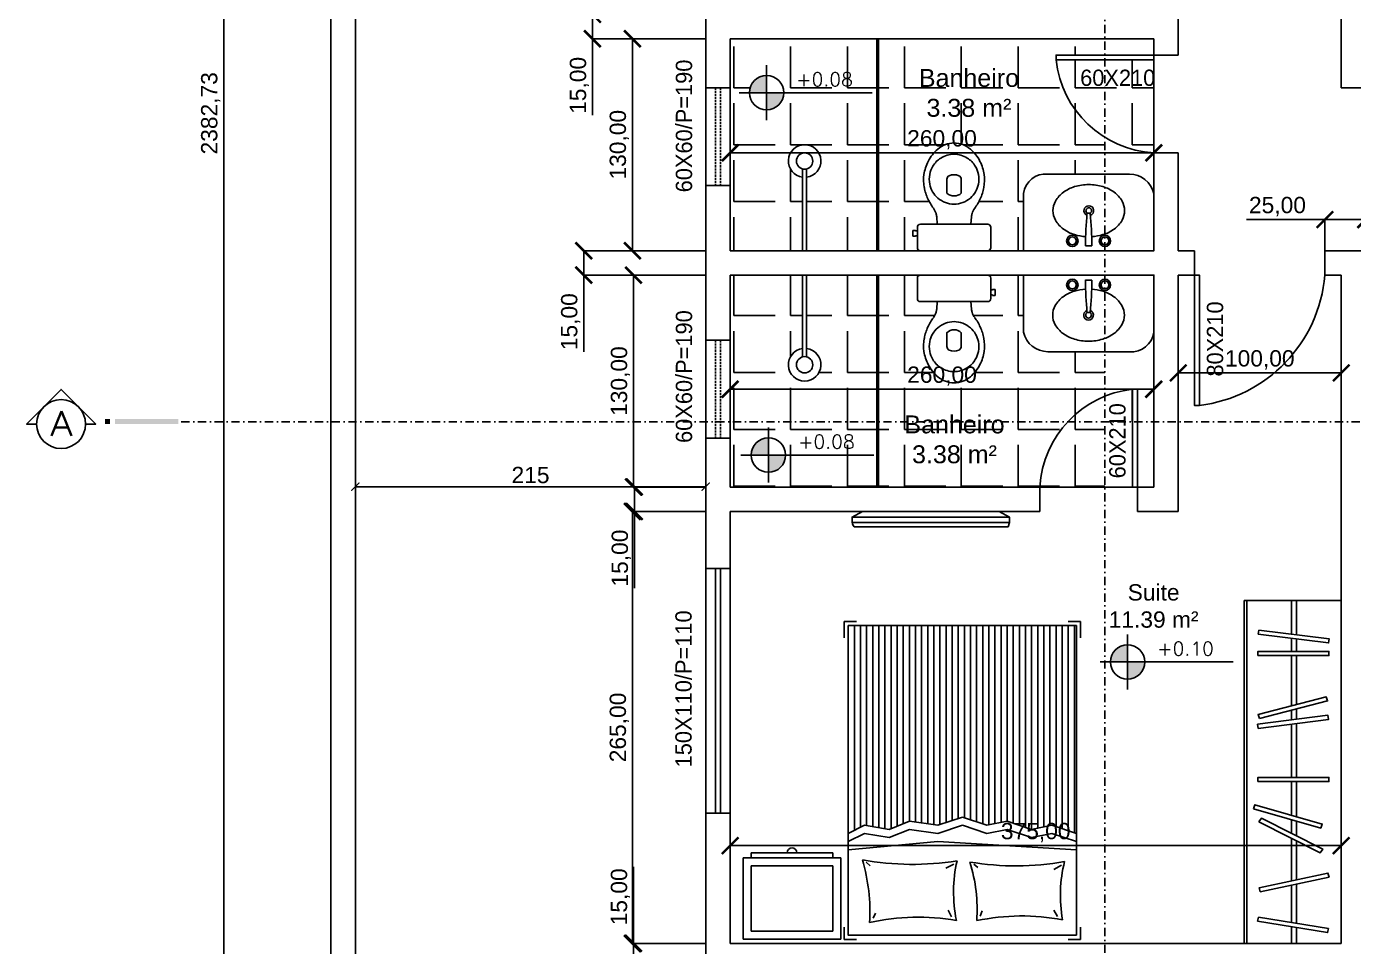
# Model space of a CAD drawing. Header units: metres. Extents: x 13415 to 21618, y 7657 to 10396.
# Drawn here: x 15178 to 15992, y 8589 to 9153 of the extents above; entities that cross this region are included whole.
import ezdxf
from ezdxf.enums import TextEntityAlignment as Align

# ---------------------------------------------------------------- set-up
doc = ezdxf.new("R2010")
doc.units = ezdxf.units.M
doc.header["$LTSCALE"] = 0.2
doc.linetypes.add('DASHDOTX2', pattern=[50.8, 25.4, -12.7, 0, -12.7])
doc.linetypes.add('HIDDENX2', pattern=[19.05, 12.7, -6.35])
for name, color, linetype in [('01', 1, 'Continuous'), ('02', 2, 'Continuous'), ('03', 3, 'Continuous'), ('04', 4, 'Continuous'), ('05', 5, 'Continuous'), ('06', 6, 'Continuous'), ('ARQ-SÍMBOLOS', 2, 'Continuous'), ('ARQ-TEXTO2', 2, 'Continuous'), ('Block1', 1, 'Continuous'), ('Block2', 2, 'Continuous')]:
    doc.layers.add(name, color=color, linetype=linetype)
doc.styles.add('ROMANS', font='romans.shx')
doc.styles.get("Standard").update_dxf_attribs({"font": 'arial.ttf'})
doc.dimstyles.new('Cotas Externas', dxfattribs={"dimtxt": 10, "dimasz": 10.2, "dimexe": 0.125, "dimexo": 0.0625, "dimgap": 2, "dimtad": 1, "dimzin": 1, "dimtxsty": 'Standard', "dimblk": 'ARCHTICK', "dimcen": 0.2, "dimclrd": 2, "dimclre": 2, "dimadec": 0, "dimazin": 0, "dimtfac": 1, "dimtmove": 0, "dimatfit": 3, "dimfxl": 1, "dimarcsym": 0})
doc.dimstyles.new('Gustavo', dxfattribs={"dimtxt": 10, "dimasz": 5, "dimexe": 0.18, "dimexo": 0.0625, "dimgap": 2, "dimtad": 1, "dimtxsty": 'Standard', "dimblk": 'ARCHTICK', "dimcen": 0.09, "dimse1": 1, "dimse2": 1, "dimclrd": 2, "dimadec": 0, "dimazin": 0, "dimtfac": 1, "dimtofl": 0, "dimtmove": 0, "dimatfit": 3, "dimfxl": 1, "dimtolj": 1, "dimtzin": 0, "dimarcsym": 0})
pattern_1 = [(0, (0, 0), (0, 34.925), [25.4, -9.525]), (90, (0, 0), (-34.925, 2e-15), [25.4, -9.525])]

# ---------------------------------------------------------------- blocks, each defined once
blk = doc.blocks.new('CamaCasal001')
for p, q in [((-65, -3), (-72.5, -3)), ((-72.5, -3), (-72.5, -10.5)), ((65, -3), (72.5, -3)), ((72.5, -3), (72.5, -10.5)), ((54.7, -15.93), (53.35, -19.16)), ((-58.39, -17.12), (-56.05, -20.99)), ((-10.94, -17.27), (-12.13, -20.56)), ((6.66, -16.88), (8.81, -20.87)), ((-60.87, -48.5), (-56.15, -45.8)), ((-7.05, -49.18), (-9.54, -47.06)), ((5.25, -49.06), (10.09, -46.59)), ((59.01, -50.44), (56.62, -48.2)), ((-70, -58), (15, -63)), ((-70, -63), (-55, -68)), ((15, -63), (70, -58)), ((60, -68), (70, -63)), ((-70, -68), (-55, -73)), ((-68.75, -195.5), (-68.75, -68.42)), ((-65, -195.5), (-65, -69.67)), ((-61.25, -195.5), (-61.25, -70.92)), ((-57.5, -195.5), (-57.5, -72.17)), ((-55, -68), (-42.5, -65.5)), ((-55, -73), (-42.5, -70.5)), ((-53.75, -195.5), (-53.75, -72.75)), ((-50, -195.5), (-50, -72)), ((-46.25, -195.5), (-46.25, -71.25)), ((-42.5, -65.5), (-27.5, -70.5)), ((-42.5, -70.5), (-27.5, -75.5)), ((-42.5, -195.5), (-42.5, -70.5)), ((-38.75, -195.5), (-38.75, -71.75)), ((-35, -195.5), (-35, -73)), ((-27.5, -70.5), (-15, -68)), ((-27.5, -75.5), (-15, -73)), ((-16.25, -195.5), (-16.25, -73.25)), ((-15, -68), (0, -73)), ((-15, -73), (0, -78)), ((0, -73), (15, -68)), ((0, -78), (15, -73)), ((15, -68), (32.5, -70.5)), ((15, -73), (32.5, -75.5)), ((32.5, -70.5), (45, -65.5)), ((32.5, -75.5), (45, -70.5)), ((40, -195.5), (40, -72.5)), ((43.75, -195.5), (43.75, -71)), ((45, -65.5), (60, -68)), ((45, -70.5), (60, -73)), ((47.5, -195.5), (47.5, -70.92)), ((51.25, -195.5), (51.25, -71.54)), ((55, -195.5), (55, -72.17)), ((58.75, -195.5), (58.75, -72.79)), ((60, -73), (70, -68)), ((62.5, -195.5), (62.5, -71.75)), ((66.25, -195.5), (66.25, -69.88)), ((-31.25, -195.5), (-31.25, -74.25)), ((-27.5, -195.5), (-27.5, -75.5)), ((-23.75, -195.5), (-23.75, -74.75)), ((-20, -195.5), (-20, -74)), ((-12.5, -195.5), (-12.5, -73.83)), ((-8.75, -195.5), (-8.75, -75.08)), ((-5, -195.5), (-5, -76.33)), ((-1.25, -195.5), (-1.25, -77.58)), ((2.5, -195.5), (2.5, -77.17)), ((6.25, -195.5), (6.25, -75.92)), ((10, -195.5), (10, -74.67)), ((13.75, -195.5), (13.75, -73.42)), ((17.5, -195.5), (17.5, -73.36)), ((21.25, -195.5), (21.25, -73.89)), ((25, -195.5), (25, -74.43)), ((28.75, -195.5), (28.75, -74.96)), ((32.5, -195.5), (32.5, -75.5)), ((36.25, -195.5), (36.25, -74)), ((-72.5, -188), (-72.5, -198)), ((72.5, -198), (72.5, -188)), ((-72.5, -198), (-65, -198)), ((65, -198), (72.5, -198))]:
    blk.add_line(p, q)
blk.add_lwpolyline([(-70, -5.5), (70, -5.5), (70, -195.5), (-70, -195.5)], close=True)
for centre, radius, start, end in [((-144.2, -29.96), 84.06, 345.72867, 10.21806), ((-36.55, 118.35), 135.7, 259.42047, 281.78146), ((89.56, -21.16), 98.63, 176.12189, 197.26833), ((-82.59, -31.96), 88, 347.39974, 11.33325), ((26.7, 122.38), 138.97, 260.46759, 282.56357), ((170.01, -19.77), 113.27, 176.70239, 196.43114), ((-32.97, -219.83), 171.75, 80.49852, 99.97589), ((30.42, -220.65), 171.65, 79.61191, 99.09474)]:
    blk.add_arc(centre, radius, start, end)
blk = doc.blocks.new('Lavatorio008')
at = {"layer": 'Block1'}
for centre, radius in [((-10, -6), 2.5), ((-10, -6), 2.4), ((10, -6), 2.5), ((10, -6), 2.4)]:
    blk.add_circle(centre, radius, dxfattribs=at)
for radius, start, end in [(3, 109.98479, 66.84511), (1.75, 116.75986, 62.2389)]:
    blk.add_arc((-0.08, -24.56), radius, start, end, dxfattribs=at)
at = {"layer": 'Block2'}
blk.add_lwpolyline([(-1.02, -22.82, 0.389688), (-0.82, -23), (0, -23), (0.82, -23, 0.389688), (1.02, -22.82, 0.017234), (2, -3.2, 0.418769), (1.8, -3), (0, -3), (-1.8, -3, 0.418769), (-2, -3.2, 0.017234)], format="xyb", close=True, dxfattribs=at)
blk.add_lwpolyline([(-1.86, -8.61, 0.05843), (-8.78, -9.84, 0.084248), (-15.64, -13.24, 0.106469), (-20.53, -18.72, 0.130159), (-22.08, -24.56, 0.130159), (-20.53, -30.4, 0.106469), (-15.64, -35.87, 0.084248), (-8.78, -39.27, 0.073281), (-0.08, -40.56, 0.073281), (8.62, -39.27, 0.084248), (15.48, -35.87, 0.106469), (20.37, -30.4, 0.130159), (21.92, -24.56, 0.130159), (20.37, -18.72, 0.106469), (15.48, -13.24, 0.084248), (8.62, -9.84, 0.057106), (1.86, -8.62)], format="xyb", dxfattribs=at)
for centre in [(-10, -6), (10, -6)]:
    blk.add_circle(centre, 3.5, dxfattribs=at)
blk = doc.blocks.new('Vaso003c')
for p, q in [((3, 20.7), (3, -20.7)), ((12.1, 22.5), (4.8, 22.5)), ((15.1, 22.5), (12.1, 22.5)), ((17.35, 22.5), (15.1, 22.5)), ((19.25, 10.28), (19.25, 20.7)), ((23.8, 10.6), (19.25, 10.28)), ((19.25, -20.7), (19.25, -10.28)), ((19.25, -10.28), (23.8, -10.6)), ((4.8, -22.5), (12.1, -22.5)), ((12.1, -23.65), (11.8, -23.65)), ((11.8, -23.65), (11.8, -25.25)), ((12.1, -22.5), (12.1, -23.65)), ((15.1, -23.65), (15.1, -22.5)), ((15.1, -22.5), (17.35, -22.5)), ((15.4, -23.65), (15.1, -23.65)), ((15.4, -25.25), (15.4, -23.65)), ((11.8, -25.25), (13.6, -25.25)), ((13.6, -25.25), (15.4, -25.25))]:
    blk.add_line(p, q)
for points in [[(19.25, 10.28), (19.25, 0), (19.25, -10.28)], [(15.1, -22.5), (12.1, -22.5)]]:
    blk.add_lwpolyline(points)
for points in [[(31.55, 0, -0.18052), (35.3, 10, -0.167158), (43.8, 14.95, -0.1), (49.8, 14.95, -0.096291), (54.8, 13, -0.13332), (59.8, 8.1, -0.150886), (62.15, 0, -0.150886), (59.8, -8.1, -0.13332), (54.8, -13, -0.096291), (49.8, -14.95, -0.1), (43.8, -14.95, -0.167158), (35.3, -10, -0.18052)], [(49, 3, 0.276984), (46.8, 4.45), (38.3, 4.45, 0.393258), (38.3, -4.45), (46.8, -4.45, 0.276984), (49, -3, 0.2)]]:
    blk.add_lwpolyline(points, format="xyb", close=True)
for centre, radius, start, end in [((4.79, 20.71), 1.79, 89.59291, 180.33959), ((17.43, 20.68), 1.82, 0.57318, 92.52313), ((46.37, -8.52), 27.15, 99.68202, 115.21235), ((46.37, -4.6), 23.31, 81.54684, 101.31735), ((46.37, -6.14), 24.83, 62.58456, 82.05608), ((20.08, 31.83), 21.55, 279.95407, 285.40669), ((20.89, 25.37), 15.14, 288.91021, 302.8225), ((45.61, -8.55), 26.87, 113.72123, 127.91018), ((46.69, -5.94), 24.5, 40.58101, 63.03709), ((53.92, -0.05), 15.18, 0.17647, 41.43711), ((53.92, 0.05), 15.18, 318.56289, 359.82353), ((20.08, -31.83), 21.55, 74.59331, 80.04593), ((20.89, -25.37), 15.14, 57.1775, 71.08979), ((45.61, 8.55), 26.87, 232.08982, 246.27877), ((46.37, 8.52), 27.15, 244.78765, 260.31798), ((46.37, 6.14), 24.83, 277.94392, 297.41544), ((46.69, 5.94), 24.5, 296.96291, 319.41899), ((4.79, -20.71), 1.79, 179.66041, 270.40709), ((17.43, -20.68), 1.82, 267.47687, 359.42682), ((46.37, 4.6), 23.31, 258.68265, 278.45316)]:
    blk.add_arc(centre, radius, start, end)
blk = doc.blocks.new('Chuveiro003')
for p, q in [((50.16, 1.25), (0, 1.25)), ((50.16, -1.25), (0, -1.25))]:
    blk.add_line(p, q)
blk.add_circle((55, 0), 5)
blk.add_arc((55, 0), 10, 187.18076, 172.81924)
blk = doc.blocks.new('Criado006')
for p, q in [((-30, 53), (-30, 3)), ((30, 53), (-30, 53)), ((-25, 53), (-25, 56)), ((25, 56), (-25, 56)), ((25, 53), (25, 56)), ((30, 3), (30, 53)), ((25, 48), (-25, 48)), ((-25, 48), (-25, 8)), ((25, 8), (25, 48)), ((-30, 3), (30, 3)), ((-25, 8), (25, 8))]:
    blk.add_line(p, q)
blk.add_arc((0, 56), 3, 0, 180)
blk = doc.blocks.new('Armario015')
for p, q in [((125, 59.5), (-119.6, 59.5)), ((-119.6, 0), (-119.6, 59.5)), ((125, 0), (125, 59.5)), ((-108.28, 32), (-119.6, 32)), ((-107.72, 29), (-119.6, 29)), ((-107.72, 29), (-119.6, 29)), ((-77.29, 32), (-105.28, 32)), ((-77.29, 32), (-105.28, 32)), ((-78.04, 29), (-104.72, 29)), ((-78.04, 29), (-104.72, 29)), ((-44.55, 29), (-74.99, 29)), ((-46.3, 32), (-74.24, 32)), ((-32.33, 32), (-42.88, 32)), ((-31.33, 29), (-41.13, 29)), ((-4.09, 32), (-29.22, 32)), ((-4.09, 29), (-28.22, 29)), ((37.3, 32), (-1.13, 32)), ((36.86, 29), (-1.13, 29)), ((46.75, 29), (39.84, 29)), ((47.65, 32), (40.29, 32)), ((85.75, 29), (49.83, 29)), ((85.75, 32), (50.73, 32)), ((97.58, 32), (88.71, 32)), ((98, 29), (88.71, 29)), ((125, 32), (100.56, 32)), ((125, 29), (100.99, 29)), ((125, 1.5), (-119.6, 1.5)), ((125, 0), (-119.6, 0))]:
    blk.add_line(p, q)
for points in [[(-103.83, 8.2), (-100.92, 8.75), (-108.95, 51.62), (-111.86, 51.08)], [(-82.84, 9.76), (-79.98, 9.05), (-69.4, 51.37), (-72.27, 52.08)], [(-4.09, 8.34), (-1.13, 8.34), (-1.13, 51.96), (-4.09, 51.96)], [(33.83, 8.6), (36.76, 8.16), (43.15, 51.31), (40.22, 51.75)], [(40.85, 9.34), (43.68, 8.49), (56.21, 50.27), (53.38, 51.12)], [(85.75, 8.34), (88.71, 8.34), (88.71, 51.96), (85.75, 51.96)], [(100.92, 8.58), (103.85, 9), (97.68, 52.18), (94.75, 51.76)], [(-32.88, 8.98), (-30.32, 10.47), (-52.29, 48.15), (-54.85, 46.66)], [(-23.52, 5.57), (-20.72, 6.5), (-34.51, 47.88), (-37.31, 46.95)]]:
    blk.add_lwpolyline(points, close=True)
blk = doc.blocks.new('_ArchTick')
at = {"color": 0, "linetype": 'ByBlock', "const_width": 0.15}
blk.add_lwpolyline([(-0.5, -0.5), (0.5, 0.5)], dxfattribs=at)
blk = doc.blocks.new('*D138')
at = {"layer": '04', "color": 2, "lineweight": -2, "transparency": 16777216}
for p, q in [((15594.28, 9160.52), (15524.73, 9160.52)), ((15524.86, 9160.52), (15524.86, 9145.52)), ((15594.28, 9145.52), (15524.73, 9145.52)), ((15524.86, 9145.52), (15524.86, 9098.55))]:
    blk.add_line(p, q, dxfattribs=at)
at = {"layer": 'Defpoints', "color": 0, "transparency": 16777216}
for p in [(15594.34, 9160.52), (15524.86, 9145.52), (15594.34, 9145.52)]:
    blk.add_point(p, dxfattribs=at)
at = {"layer": '04', "color": 2, "lineweight": -2, "transparency": 16777216, "xscale": 10.2, "yscale": 10.2, "zscale": 10.2}
for p, rotation in [((15524.86, 9160.52), 90), ((15524.86, 9145.52), 270)]:
    blk.add_blockref('_ArchTick', p, dxfattribs=dict(at, rotation=rotation))
at = {"layer": '04', "color": 0, "transparency": 16777216, "insert": (15516.85, 9116.93), "char_height": 10, "attachment_point": 5, "rotation": 90}
blk.add_mtext('15,00', dxfattribs=at)
blk = doc.blocks.new('*D139')
at = {"layer": '04', "color": 2, "lineweight": -2, "transparency": 16777216}
for p, q in [((15594.28, 9145.52), (15549.22, 9145.52)), ((15549.34, 9145.52), (15549.34, 9015.52)), ((15594.28, 9015.52), (15549.22, 9015.52))]:
    blk.add_line(p, q, dxfattribs=at)
at = {"layer": 'Defpoints', "color": 0, "transparency": 16777216}
for p in [(15594.34, 9145.52), (15549.34, 9015.52), (15594.34, 9015.52)]:
    blk.add_point(p, dxfattribs=at)
at = {"layer": '04', "color": 2, "lineweight": -2, "transparency": 16777216, "xscale": 10.2, "yscale": 10.2, "zscale": 10.2}
for p, rotation in [((15549.34, 9145.52), 90), ((15549.34, 9015.52), 270)]:
    blk.add_blockref('_ArchTick', p, dxfattribs=dict(at, rotation=rotation))
at = {"layer": '04', "color": 0, "transparency": 16777216, "insert": (15541.33, 9080.52), "char_height": 10, "attachment_point": 5, "rotation": 90}
blk.add_mtext('130,00', dxfattribs=at)
blk = doc.blocks.new('*D140')
at = {"layer": '04', "color": 2, "lineweight": -2, "transparency": 16777216}
for p, q in [((15594.28, 9015.52), (15519.36, 9015.52)), ((15519.49, 9015.52), (15519.49, 9000.52)), ((15594.28, 9000.52), (15519.36, 9000.52)), ((15519.49, 9000.52), (15519.49, 8953.55))]:
    blk.add_line(p, q, dxfattribs=at)
at = {"layer": 'Defpoints', "color": 0, "transparency": 16777216}
for p in [(15594.34, 9015.52), (15519.49, 9000.52), (15594.34, 9000.52)]:
    blk.add_point(p, dxfattribs=at)
at = {"layer": '04', "color": 2, "lineweight": -2, "transparency": 16777216, "xscale": 10.2, "yscale": 10.2, "zscale": 10.2}
for p, rotation in [((15519.49, 9015.52), 90), ((15519.49, 9000.52), 270)]:
    blk.add_blockref('_ArchTick', p, dxfattribs=dict(at, rotation=rotation))
at = {"layer": '04', "color": 0, "transparency": 16777216, "insert": (15511.48, 8971.93), "char_height": 10, "attachment_point": 5, "rotation": 90}
blk.add_mtext('15,00', dxfattribs=at)
blk = doc.blocks.new('*D141')
at = {"layer": '04', "color": 2, "lineweight": -2, "transparency": 16777216}
for p, q in [((15594.28, 9000.52), (15549.93, 9000.52)), ((15550.05, 9000.52), (15550.05, 8870.52)), ((15594.28, 8870.52), (15549.93, 8870.52))]:
    blk.add_line(p, q, dxfattribs=at)
at = {"layer": 'Defpoints', "color": 0, "transparency": 16777216}
for p in [(15594.34, 9000.52), (15550.05, 8870.52), (15594.34, 8870.52)]:
    blk.add_point(p, dxfattribs=at)
at = {"layer": '04', "color": 2, "lineweight": -2, "transparency": 16777216, "xscale": 10.2, "yscale": 10.2, "zscale": 10.2}
for p, rotation in [((15550.05, 9000.52), 90), ((15550.05, 8870.52), 270)]:
    blk.add_blockref('_ArchTick', p, dxfattribs=dict(at, rotation=rotation))
at = {"layer": '04', "color": 0, "transparency": 16777216, "insert": (15542.04, 8935.52), "char_height": 10, "attachment_point": 5, "rotation": 90}
blk.add_mtext('130,00', dxfattribs=at)
blk = doc.blocks.new('*D142')
at = {"layer": '04', "color": 2, "lineweight": -2, "transparency": 16777216}
for p, q in [((15594.28, 8870.52), (15550.42, 8870.52)), ((15550.54, 8870.52), (15550.54, 8855.52)), ((15594.28, 8855.52), (15550.42, 8855.52)), ((15550.54, 8855.52), (15550.54, 8808.55))]:
    blk.add_line(p, q, dxfattribs=at)
at = {"layer": 'Defpoints', "color": 0, "transparency": 16777216}
for p in [(15594.34, 8870.52), (15550.54, 8855.52), (15594.34, 8855.52)]:
    blk.add_point(p, dxfattribs=at)
at = {"layer": '04', "color": 2, "lineweight": -2, "transparency": 16777216, "xscale": 10.2, "yscale": 10.2, "zscale": 10.2}
for p, rotation in [((15550.54, 8870.52), 90), ((15550.54, 8855.52), 270)]:
    blk.add_blockref('_ArchTick', p, dxfattribs=dict(at, rotation=rotation))
at = {"layer": '04', "color": 0, "transparency": 16777216, "insert": (15542.54, 8826.93), "char_height": 10, "attachment_point": 5, "rotation": 90}
blk.add_mtext('15,00', dxfattribs=at)
blk = doc.blocks.new('*D143')
at = {"layer": '04', "color": 2, "lineweight": -2, "transparency": 16777216}
for p, q in [((15594.28, 8855.52), (15549.22, 8855.52)), ((15549.34, 8855.52), (15549.34, 8590.52)), ((15594.28, 8590.52), (15549.22, 8590.52))]:
    blk.add_line(p, q, dxfattribs=at)
at = {"layer": 'Defpoints', "color": 0, "transparency": 16777216}
for p in [(15594.34, 8855.52), (15549.34, 8590.52), (15594.34, 8590.52)]:
    blk.add_point(p, dxfattribs=at)
at = {"layer": '04', "color": 2, "lineweight": -2, "transparency": 16777216, "xscale": 10.2, "yscale": 10.2, "zscale": 10.2}
for p, rotation in [((15549.34, 8855.52), 90), ((15549.34, 8590.52), 270)]:
    blk.add_blockref('_ArchTick', p, dxfattribs=dict(at, rotation=rotation))
at = {"layer": '04', "color": 0, "transparency": 16777216, "insert": (15541.33, 8723.02), "char_height": 10, "attachment_point": 5, "rotation": 90}
blk.add_mtext('265,00', dxfattribs=at)
blk = doc.blocks.new('*D148')
at = {"layer": '04', "color": 2, "lineweight": -2, "transparency": 16777216}
for p, q in [((15550.02, 8590.52), (15550.02, 8637.49)), ((15594.28, 8590.52), (15549.9, 8590.52)), ((15550.02, 8575.52), (15550.02, 8590.52)), ((15594.28, 8575.52), (15549.9, 8575.52))]:
    blk.add_line(p, q, dxfattribs=at)
at = {"layer": 'Defpoints', "color": 0, "transparency": 16777216}
for p in [(15550.02, 8590.52), (15594.34, 8590.52), (15594.34, 8575.52)]:
    blk.add_point(p, dxfattribs=at)
at = {"layer": '04', "color": 2, "lineweight": -2, "transparency": 16777216, "xscale": 10.2, "yscale": 10.2, "zscale": 10.2}
for p, rotation in [((15550.02, 8590.52), 90), ((15550.02, 8575.52), 270)]:
    blk.add_blockref('_ArchTick', p, dxfattribs=dict(at, rotation=rotation))
at = {"layer": '04', "color": 0, "transparency": 16777216, "insert": (15542.01, 8619.1), "char_height": 10, "attachment_point": 5, "rotation": 90}
blk.add_mtext('15,00', dxfattribs=at)
blk = doc.blocks.new('*D160')
at = {"layer": '04', "color": 2, "lineweight": -2, "transparency": 16777216}
for p, q in [((15884.34, 9000.45), (15884.34, 8940.39)), ((15984.34, 9000.45), (15984.34, 8940.39)), ((15884.34, 8940.52), (15984.34, 8940.52))]:
    blk.add_line(p, q, dxfattribs=at)
at = {"layer": 'Defpoints', "color": 0, "transparency": 16777216}
for p in [(15884.34, 9000.52), (15984.34, 9000.52), (15984.34, 8940.52)]:
    blk.add_point(p, dxfattribs=at)
at = {"layer": '04', "color": 2, "lineweight": -2, "transparency": 16777216, "xscale": 10.2, "yscale": 10.2, "zscale": 10.2, "rotation": 180}
blk.add_blockref('_ArchTick', (15884.34, 8940.52), dxfattribs=at)
at = {"layer": '04', "color": 2, "lineweight": -2, "transparency": 16777216, "xscale": 10.2, "yscale": 10.2, "zscale": 10.2}
blk.add_blockref('_ArchTick', (15984.34, 8940.52), dxfattribs=at)
at = {"layer": '04', "color": 0, "transparency": 16777216, "insert": (15934.34, 8948.53), "char_height": 10, "attachment_point": 5}
blk.add_mtext('100,00', dxfattribs=at)
blk = doc.blocks.new('*D161')
at = {"layer": '04', "color": 2, "lineweight": -2, "transparency": 16777216}
for p, q in [((15609.34, 8590.58), (15609.34, 8650.64)), ((15609.34, 8650.52), (15984.34, 8650.52)), ((15984.34, 8590.58), (15984.34, 8650.64))]:
    blk.add_line(p, q, dxfattribs=at)
at = {"layer": 'Defpoints', "color": 0, "transparency": 16777216}
for p in [(15984.34, 8650.52), (15609.34, 8590.52), (15984.34, 8590.52)]:
    blk.add_point(p, dxfattribs=at)
at = {"layer": '04', "color": 2, "lineweight": -2, "transparency": 16777216, "xscale": 10.2, "yscale": 10.2, "zscale": 10.2, "rotation": 180}
blk.add_blockref('_ArchTick', (15609.34, 8650.52), dxfattribs=at)
at = {"layer": '04', "color": 2, "lineweight": -2, "transparency": 16777216, "xscale": 10.2, "yscale": 10.2, "zscale": 10.2}
blk.add_blockref('_ArchTick', (15984.34, 8650.52), dxfattribs=at)
at = {"layer": '04', "color": 0, "transparency": 16777216, "insert": (15796.84, 8658.53), "char_height": 10, "attachment_point": 5}
blk.add_mtext('375,00', dxfattribs=at)
blk = doc.blocks.new('*D162')
at = {"layer": '04', "color": 2, "lineweight": -2, "transparency": 16777216}
for p, q in [((15609.34, 8870.58), (15609.34, 8930.64)), ((15609.34, 8930.52), (15869.34, 8930.52)), ((15869.34, 8870.58), (15869.34, 8930.64))]:
    blk.add_line(p, q, dxfattribs=at)
at = {"layer": 'Defpoints', "color": 0, "transparency": 16777216}
for p in [(15869.34, 8930.52), (15609.34, 8870.52), (15869.34, 8870.52)]:
    blk.add_point(p, dxfattribs=at)
at = {"layer": '04', "color": 2, "lineweight": -2, "transparency": 16777216, "xscale": 10.2, "yscale": 10.2, "zscale": 10.2, "rotation": 180}
blk.add_blockref('_ArchTick', (15609.34, 8930.52), dxfattribs=at)
at = {"layer": '04', "color": 2, "lineweight": -2, "transparency": 16777216, "xscale": 10.2, "yscale": 10.2, "zscale": 10.2}
blk.add_blockref('_ArchTick', (15869.34, 8930.52), dxfattribs=at)
at = {"layer": '04', "color": 0, "transparency": 16777216, "insert": (15739.34, 8938.53), "char_height": 10, "attachment_point": 5}
blk.add_mtext('260,00', dxfattribs=at)
blk = doc.blocks.new('*D163')
at = {"layer": '04', "color": 2, "lineweight": -2, "transparency": 16777216}
for p, q in [((15609.34, 9015.58), (15609.34, 9075.64)), ((15609.34, 9075.52), (15869.34, 9075.52)), ((15869.34, 9015.58), (15869.34, 9075.64))]:
    blk.add_line(p, q, dxfattribs=at)
at = {"layer": 'Defpoints', "color": 0, "transparency": 16777216}
for p in [(15869.34, 9075.52), (15609.34, 9015.52), (15869.34, 9015.52)]:
    blk.add_point(p, dxfattribs=at)
at = {"layer": '04', "color": 2, "lineweight": -2, "transparency": 16777216, "xscale": 10.2, "yscale": 10.2, "zscale": 10.2, "rotation": 180}
blk.add_blockref('_ArchTick', (15609.34, 9075.52), dxfattribs=at)
at = {"layer": '04', "color": 2, "lineweight": -2, "transparency": 16777216, "xscale": 10.2, "yscale": 10.2, "zscale": 10.2}
blk.add_blockref('_ArchTick', (15869.34, 9075.52), dxfattribs=at)
at = {"layer": '04', "color": 0, "transparency": 16777216, "insert": (15739.34, 9083.53), "char_height": 10, "attachment_point": 5}
blk.add_mtext('260,00', dxfattribs=at)
blk = doc.blocks.new('Nível_Planta')
at = {"layer": 'ARQ-SÍMBOLOS', "ltscale": 0.1}
h = blk.add_hatch(color=1, dxfattribs=at)
h.dxf.hatch_style = 1
h.paths.add_polyline_path([(-0.25, 0), (0, 0), (0, 0.25, 0.414214)])
h.paths.add_polyline_path([(0.25, 0), (0, 0), (0, -0.25, 0.414214)])
at = {"layer": 'ARQ-SÍMBOLOS', "color": 1}
for p, q in [((0, 0.4), (0, -0.4)), ((1.535, 0), (-0.4, 0))]:
    blk.add_line(p, q, dxfattribs=at)
at = {"layer": 'ARQ-SÍMBOLOS', "color": 1, "ltscale": 0.1}
blk.add_line((-0.25, 0), (0.25, 0), dxfattribs=at)
at = {"layer": 'ARQ-SÍMBOLOS', "color": 1}
blk.add_circle((0, 0), 0.25, dxfattribs=at)
at = {"layer": 'ARQ-TEXTO2', "style": 'ROMANS'}
blk.add_attdef('NIVEL-ACABADO', text='', height=0.2, dxfattribs=at).set_placement((0.432, 0.034), align=Align.BOTTOM_LEFT)
blk = doc.blocks.new('*D203')
at = {"layer": '04', "color": 2, "lineweight": -2, "transparency": 16777216}
for p, q in [((15974.34, 9034.58), (15926.26, 9034.58)), ((15974.34, 9015.58), (15974.34, 9034.71)), ((15999.34, 9034.58), (15974.34, 9034.58)), ((15999.34, 9015.58), (15999.34, 9034.71))]:
    blk.add_line(p, q, dxfattribs=at)
at = {"layer": 'Defpoints', "color": 0, "transparency": 16777216}
for p in [(15974.34, 9034.58), (15974.34, 9015.52), (15999.34, 9015.52)]:
    blk.add_point(p, dxfattribs=at)
at = {"layer": '04', "color": 2, "lineweight": -2, "transparency": 16777216, "xscale": 10.2, "yscale": 10.2, "zscale": 10.2, "rotation": 180}
blk.add_blockref('_ArchTick', (15974.34, 9034.58), dxfattribs=at)
at = {"layer": '04', "color": 2, "lineweight": -2, "transparency": 16777216, "xscale": 10.2, "yscale": 10.2, "zscale": 10.2}
blk.add_blockref('_ArchTick', (15999.34, 9034.58), dxfattribs=at)
at = {"layer": '04', "color": 0, "transparency": 16777216, "insert": (15945.2, 9042.59), "char_height": 10, "attachment_point": 5}
blk.add_mtext('25,00', dxfattribs=at)
blk = doc.blocks.new('*D210')
at = {"layer": '04', "color": 2, "lineweight": -2, "transparency": 16777216}
for p, q in [((15364.28, 10291.16), (15298.45, 10291.16)), ((15298.58, 7908.43), (15298.58, 10291.16)), ((15364.28, 7908.43), (15298.45, 7908.43))]:
    blk.add_line(p, q, dxfattribs=at)
at = {"layer": 'Defpoints', "color": 0, "transparency": 16777216}
for p in [(15298.58, 10291.16), (15364.34, 10291.16), (15364.34, 7908.43)]:
    blk.add_point(p, dxfattribs=at)
at = {"layer": '04', "color": 2, "lineweight": -2, "transparency": 16777216, "xscale": 10.2, "yscale": 10.2, "zscale": 10.2}
for p, rotation in [((15298.58, 10291.16), 90), ((15298.58, 7908.43), 270)]:
    blk.add_blockref('_ArchTick', p, dxfattribs=dict(at, rotation=rotation))
at = {"layer": '04', "color": 0, "transparency": 16777216, "insert": (15290.57, 9099.79), "char_height": 10, "attachment_point": 5, "rotation": 90}
blk.add_mtext('2382,73', dxfattribs=at)
blk = doc.blocks.new('Corte002')
at = {"layer": 'Block2'}
blk.add_lwpolyline([(-63, 0), (-69.21, 0), (-48, 21.21), (-26.79, 0), (-33, 0, 1)], format="xyb", close=True, dxfattribs=at)
blk.add_arc((-48, 0), 15, 180, 0, dxfattribs=at)
for points in [[(-21, 0), (-21, 3), (-18, 0), (-18, 3)], [(-15, 0), (-15, 3), (24, 0), (24, 3)]]:
    blk.add_solid(points, dxfattribs=at)
at = {"layer": 'Block2', "color": 4, "style": 'ROMANS', "oblique": 0.12217, "width": 1.2}
blk.add_attdef('A', text='', height=15, dxfattribs=at).set_placement((-47.82, 0.33), align=Align.MIDDLE)
blk = doc.blocks.new('*D231')
at = {"layer": '04', "color": 2, "linetype": 'ByBlock', "lineweight": -2, "transparency": 16777216}
blk.add_line((15594.34, 8870.72), (15379.34, 8870.72), dxfattribs=at)
at = {"layer": 'Defpoints', "color": 0, "linetype": 'ByBlock', "transparency": 16777216}
for p in [(15379.34, 8870.72), (15379.34, 8276.71), (15594.34, 8276.71)]:
    blk.add_point(p, dxfattribs=at)
at = {"layer": '04', "color": 2, "linetype": 'ByBlock', "lineweight": -2, "transparency": 16777216, "xscale": 5, "yscale": 5, "zscale": 5, "rotation": 180}
blk.add_blockref('_ArchTick', (15379.34, 8870.72), dxfattribs=at)
at = {"layer": '04', "color": 2, "linetype": 'ByBlock', "lineweight": -2, "transparency": 16777216, "xscale": 5, "yscale": 5, "zscale": 5}
blk.add_blockref('_ArchTick', (15594.34, 8870.72), dxfattribs=at)
at = {"layer": '04', "color": 0, "linetype": 'ByBlock', "transparency": 16777216, "insert": (15486.84, 8877.83), "char_height": 10, "attachment_point": 5}
blk.add_mtext('\\A1;215', dxfattribs=at)

msp = doc.modelspace()

# ---------------------------------------------------------------- hatches: boundary and pattern name
at = {"layer": '01', "linetype": 'ByBlock', "transparency": 33554687}
h = msp.add_hatch(dxfattribs=at)
h.set_pattern_fill('ANGLE', color=256, scale=5)
h.set_pattern_definition(pattern_1)
h.paths.add_polyline_path([(15869.34, 9132.517), (15839.34, 9132.517), (15839.34, 9085.006, 0.1245512), (15869.34, 9075.517)])
h.paths.add_polyline_path([(15839.34, 8910.517), (15816.469, 8910.517, 0.1747952), (15799.34, 8870.517), (15839.34, 8870.517)])
h.paths.add_polyline_path([(15839.34, 8926.233, 0.1094652), (15816.469, 8910.517), (15839.34, 8910.517)])
h.paths.add_polyline_path([(15856.34, 8930.517, 0.0686595), (15839.34, 8926.233), (15839.34, 8910.517), (15856.34, 8910.517)])
h.paths.add_polyline_path([(15817.775, 9114.091), (15876.585, 9114.091), (15876.585, 9129.091), (15817.775, 9129.091)], flags=9)
h.paths.add_polyline_path([(15854.457, 8869.488), (15854.457, 8928.297), (15839.457, 8928.297), (15839.457, 8869.488)], flags=9)
h = msp.add_hatch(dxfattribs=at)
h.set_pattern_fill('ANGLE', color=256, scale=5)
h.set_pattern_definition(pattern_1)
h.paths.add_polyline_path([(15839.34, 9132.517), (15809.34, 9132.517, 0.2306829), (15839.34, 9085.006)])
h.paths.add_polyline_path([(15817.775, 9114.091), (15876.585, 9114.091), (15876.585, 9129.091), (15817.775, 9129.091)], flags=9)
at = {"layer": '04', "linetype": 'ByBlock', "transparency": 33554687}
h = msp.add_hatch(dxfattribs=at)
h.set_pattern_fill('ANGLE', color=1, scale=5)
h.set_pattern_definition(pattern_1)
h.paths.add_polyline_path([(15804.34, 9062.517), (15839.34, 9062.517), (15839.34, 9085.006, -0.2306829), (15809.34, 9132.517), (15809.34, 9135.517), (15839.34, 9135.517), (15839.34, 9145.517), (15700.34, 9145.517), (15700.34, 9015.517), (15726.042, 9015.517, -0.4138686), (15724.244, 9017.292), (15724.244, 9024.617), (15723.094, 9024.617), (15723.094, 9024.317), (15721.494, 9024.317), (15721.494, 9026.117), (15721.494, 9027.917), (15723.094, 9027.917), (15723.094, 9027.617), (15724.244, 9027.617), (15724.244, 9029.867, -0.4242171), (15726.044, 9031.767), (15736.467, 9031.767), (15736.144, 9036.317, 0.023796), (15735.694, 9038.317, 0.0607785), (15734.094, 9041.617, -0.0619902), (15730.694, 9047.317, -0.0678678), (15728.494, 9054.317, -0.0864797), (15728.294, 9062.317, -0.0851656), (15730.844, 9070.317, -0.0982979), (15736.744, 9077.817, -0.1820041), (15746.744, 9081.617, -0.1820041), (15756.744, 9077.817, -0.0982979), (15762.644, 9070.317, -0.0851656), (15765.194, 9062.317, -0.0864797), (15764.994, 9054.317, -0.0678678), (15762.794, 9047.317, -0.0619902), (15759.394, 9041.617, 0.0607785), (15757.794, 9038.317, 0.023796), (15757.344, 9036.317), (15757.022, 9031.767), (15767.408, 9031.767, -0.4042803), (15769.244, 9030.027), (15769.244, 9027.617), (15769.244, 9024.617), (15769.244, 9017.317, -0.4145587), (15767.468, 9015.517), (15789.34, 9015.517), (15789.34, 9050.517, -0.4031941)])
h.paths.add_polyline_path([(15699.34, 9145.517), (15609.34, 9145.517), (15609.34, 9115.517), (15609.34, 9055.517), (15609.34, 9015.517), (15653.771, 9015.517), (15653.771, 9060.596, -15.9372539), (15656.271, 9060.596), (15656.271, 9015.517), (15699.34, 9015.517)])
h.paths.add_polyline_path([(15642.217, 9112.44, -1), (15621.124, 9112.44, -1)], flags=16)
h.paths.add_polyline_path([(15735.694, 8977.717, 0.023796), (15736.144, 8979.717), (15736.467, 8984.267), (15726.081, 8984.267, -0.4042803), (15724.244, 8986.007), (15724.244, 8988.417), (15724.244, 8991.417), (15724.244, 8998.717, -0.4145587), (15726.021, 9000.517), (15700.34, 9000.517), (15700.34, 8910.517), (15816.469, 8910.517, -0.1094652), (15839.34, 8926.233), (15839.34, 8953.517), (15804.638, 8953.517, -0.3507811), (15789.34, 8965.517), (15789.34, 9000.517), (15767.446, 9000.517, -0.4138686), (15769.244, 8998.742), (15769.244, 8991.417), (15770.394, 8991.417), (15770.394, 8991.717), (15771.994, 8991.717), (15771.994, 8989.917), (15771.994, 8988.117), (15770.394, 8988.117), (15770.394, 8988.417), (15769.244, 8988.417), (15769.244, 8986.167, -0.4242171), (15767.444, 8984.267), (15757.022, 8984.267), (15757.344, 8979.717, 0.023796), (15757.794, 8977.717, 0.0607785), (15759.394, 8974.417, -0.0619902), (15762.794, 8968.717, -0.0678678), (15764.994, 8961.717, -0.0864797), (15765.194, 8953.717, -0.0851656), (15762.644, 8945.717, -0.0982979), (15756.744, 8938.217, -0.1820041), (15746.744, 8934.417, -0.1820041), (15736.744, 8938.217, -0.0982979), (15730.844, 8945.717, -0.0851656), (15728.294, 8953.717, -0.0864797), (15728.494, 8961.717, -0.0678678), (15730.694, 8968.717, -0.0619902), (15734.094, 8974.417, 0.0607785)])
h.paths.add_polyline_path([(15699.34, 9000.517), (15656.271, 9000.517), (15656.271, 8955.439, -15.9372539), (15653.771, 8955.439), (15653.771, 9000.517), (15609.34, 9000.517), (15609.34, 8960.517), (15609.34, 8910.517), (15699.34, 8910.517)])
h.paths.add_polyline_path([(15816.469, 8910.517), (15700.34, 8910.517), (15700.34, 8870.517), (15799.34, 8870.517, -0.1747952)])
h.paths.add_polyline_path([(15699.34, 8910.517), (15609.34, 8910.517), (15609.34, 8900.517), (15609.34, 8870.517), (15699.34, 8870.517)])
h.paths.add_polyline_path([(15643.364, 8890.109, -1), (15622.27, 8890.109, -1)], flags=16)
h.paths.add_polyline_path([(15722.096, 9091.615), (15789.109, 9091.615), (15789.109, 9132.661), (15722.096, 9132.661)], flags=24)
h.paths.add_polyline_path([(15713.219, 8879.059), (15780.232, 8879.059), (15780.232, 8920.105), (15713.219, 8920.105)], flags=9)
h.paths.add_polyline_path([(15650.554, 8892.238), (15690.532, 8892.238), (15690.532, 8904.894), (15650.554, 8904.894)], flags=24)

# ---------------------------------------------------------------- linework, layer by layer
at = {"color": 8, "linetype": 'Continuous'}
for p, q in [((15684.135, 8848.746), (15684.135, 8852.131)), ((15780.678, 8852.131), (15780.678, 8848.746)), ((15780.678, 8848.746), (15684.135, 8848.746)), ((15685.451, 8846.101), (15779.952, 8846.101)), ((15779.952, 8846.101), (15780.678, 8848.746))]:
    msp.add_line(p, q, dxfattribs=at)
msp.add_lwpolyline([(15690.45, 8855.517), (15684.135, 8852.131), (15780.678, 8852.131), (15774.364, 8855.517)], close=True, dxfattribs=at)
msp.add_arc((15690.455, 8850.239), 6.493, 193.290848, 219.585577, dxfattribs=at)
at = {"layer": '01'}
for p, q in [((15699.34, 9145.517), (15699.34, 9015.517)), ((15700.34, 9145.517), (15700.34, 9015.517)), ((15594.34, 9115.517), (15594.34, 9055.517)), ((15609.34, 9115.517), (15609.34, 9055.517)), ((15699.34, 9000.517), (15699.34, 8870.517)), ((15700.34, 9000.517), (15700.34, 8870.517)), ((15594.34, 8960.517), (15594.34, 8900.517)), ((15609.34, 8960.517), (15609.34, 8900.517))]:
    msp.add_line(p, q, dxfattribs=at)
at = {"layer": '01', "linetype": 'ByBlock'}
for p, q in [((15869.34, 9075.642), (15869.34, 9135.517)), ((15859.34, 8870.517), (15799.34, 8870.517))]:
    msp.add_line(p, q, dxfattribs=at)
at = {"layer": '01', "linetype": 'HIDDENX2', "ltscale": 0.5}
for p, q in [((15600.34, 9115.517), (15600.34, 9055.517)), ((15603.34, 9115.517), (15603.34, 9055.517)), ((15600.34, 8960.517), (15600.34, 8900.517)), ((15603.34, 8960.517), (15603.34, 8900.517))]:
    msp.add_line(p, q, dxfattribs=at)
at = {"layer": '01'}
for points in [[(15869.34, 9050.517), (15869.34, 9015.517), (15789.34, 9015.517), (15789.34, 9050.517, -0.4031941), (15804.34, 9062.517), (15854.34, 9062.517, -0.3454246)], [(15789.34, 8965.517), (15789.34, 9000.517), (15869.34, 9000.517), (15869.34, 8965.517, -0.4031941), (15854.34, 8953.517), (15804.34, 8953.517, -0.3454246)]]:
    msp.add_lwpolyline(points, format="xyb", close=True, dxfattribs=at)
for centre, radius, start, end in [((15873.09, 9139.543), 64.136, 186.289567, 266.648035), ((15886.49, 9008.017), 88.17, 277.069014, 355.120367), ((15863.367, 8866.767), 64.136, 96.289567, 176.648035)]:
    msp.add_arc(centre, radius, start, end, dxfattribs=at)
at = {"layer": '02'}
for p, q in [((15594.34, 8820.517), (15594.34, 8670.517)), ((15609.34, 8820.517), (15609.34, 8670.517))]:
    msp.add_line(p, q, dxfattribs=at)
for points in [[(15869.34, 9135.517), (15809.34, 9135.517), (15809.34, 9132.517), (15869.34, 9132.517)], [(15859.34, 8870.517), (15859.34, 8930.517), (15856.34, 8930.517), (15856.34, 8870.517)]]:
    msp.add_lwpolyline(points, close=True, dxfattribs=at)
msp.add_lwpolyline([(15894.34, 9000.517), (15894.34, 8920.517), (15897.34, 8920.517), (15897.34, 9000.517), (15894.34, 9000.517)], dxfattribs=at)
at = {"layer": '03'}
for p, q in [((15600.34, 8820.517), (15600.34, 8670.517)), ((15603.34, 8820.517), (15603.34, 8670.517))]:
    msp.add_line(p, q, dxfattribs=at)
at = {"layer": '04', "linetype": 'DASHDOTX2'}
for p, q in [((15839.34, 10303.174), (15839.34, 7773.383)), ((16436.906, 8910.517), (15270.757, 8910.517))]:
    msp.add_line(p, q, dxfattribs=at)
at = {"layer": '06'}
for p, q in [((15364.34, 7908.428), (15364.34, 10291.157)), ((15379.34, 7923.428), (15379.34, 10276.157)), ((15984.34, 9115.517), (15984.34, 9446.466)), ((15594.34, 9115.517), (15594.34, 9241.466)), ((15884.34, 9170.517), (15884.34, 9135.517)), ((15609.34, 9115.517), (15609.34, 9145.517)), ((15869.34, 9145.517), (15609.34, 9145.517)), ((15869.34, 9145.517), (15869.34, 9135.517)), ((15869.34, 9135.517), (15884.34, 9135.517)), ((15609.34, 9115.517), (15594.34, 9115.517)), ((15869.34, 9015.517), (15869.34, 9075.517)), ((15869.34, 9075.517), (15884.34, 9075.517)), ((15884.34, 9075.517), (15884.34, 9015.517)), ((15594.34, 8960.517), (15594.34, 9055.517)), ((15609.34, 9055.517), (15594.34, 9055.517)), ((15609.34, 9015.517), (15609.34, 9055.517)), ((15869.34, 9015.517), (15609.34, 9015.517)), ((15894.34, 9015.517), (15884.34, 9015.517)), ((15894.34, 9000.517), (15894.34, 9015.517)), ((15974.34, 9000.517), (15974.34, 9015.517)), ((15609.34, 8960.517), (15609.34, 9000.517)), ((15869.34, 9000.517), (15609.34, 9000.517)), ((15869.34, 8870.517), (15869.34, 9000.517)), ((15884.34, 8855.517), (15884.34, 9000.517)), ((15884.34, 9000.517), (15894.34, 9000.517)), ((15974.34, 9000.517), (15984.34, 9000.517)), ((15984.34, 8590.517), (15984.34, 9000.517)), ((15609.34, 8960.517), (15594.34, 8960.517)), ((15594.34, 8820.517), (15594.34, 8900.517)), ((15609.34, 8900.517), (15594.34, 8900.517)), ((15609.34, 8870.517), (15609.34, 8900.517)), ((15799.34, 8870.517), (15609.34, 8870.517)), ((15799.34, 8870.517), (15799.34, 8855.517)), ((15869.34, 8870.517), (15859.34, 8870.517)), ((15859.34, 8870.517), (15859.34, 8855.517)), ((15609.34, 8820.517), (15609.34, 8855.517)), ((15799.34, 8855.517), (15609.34, 8855.517)), ((15884.34, 8855.517), (15859.34, 8855.517)), ((15609.34, 8820.517), (15609.34, 8834.417)), ((15594.34, 8820.517), (15609.34, 8820.517)), ((15594.34, 8575.517), (15594.34, 8670.517)), ((15594.34, 8670.517), (15609.34, 8670.517)), ((15609.34, 8590.517), (15609.34, 8670.517)), ((15609.34, 8590.517), (15609.34, 8670.517)), ((15984.34, 8590.517), (15609.34, 8590.517)), ((15609.34, 8590.517), (15668.84, 8590.517))]:
    msp.add_line(p, q, dxfattribs=at)
at = {"layer": '06', "linetype": 'ByBlock'}
msp.add_line((15984.34, 9115.517), (15999.34, 9115.517), dxfattribs=at)
at = {"layer": '06'}
msp.add_lwpolyline([(15974.34, 9015.517), (15999.34, 9015.517), (15999.34, 8677.566), (16009.34, 8677.566)], dxfattribs=at)

# ---------------------------------------------------------------- block references
at = {"layer": '01'}
for name, p, xscale, rotation in [('Chuveiro003', (15655.021, 9015.517), -1, 270), ('Vaso003c', (15746.744, 9012.517), -1, 270), ('Chuveiro003', (15655.021, 9000.517), -1, 90), ('Vaso003c', (15746.744, 9003.517), -1, 90), ('Armario015', (15924.84, 8693.376), -0.86, 270)]:
    msp.add_blockref(name, p, dxfattribs=dict(at, xscale=xscale, rotation=rotation))
at = {"layer": '01', "rotation": 180}
for name, p in [('Lavatorio008', (15829.34, 9015.517)), ('CamaCasal001', (15751.837, 8590.017))]:
    msp.add_blockref(name, p, dxfattribs=at)
at = {"layer": '01'}
for name, p in [('Lavatorio008', (15829.34, 9000.517)), ('Criado006', (15647.32, 8590.126))]:
    msp.add_blockref(name, p, dxfattribs=at)
msp.add_blockref('Corte002', (15246.76, 8909.152), dxfattribs=at).add_auto_attribs({'A': 'A'})
at = {"layer": 'ARQ-SÍMBOLOS'}
ref = msp.add_blockref('Nível_Planta', (15631.67, 9112.44), dxfattribs=dict(at, xscale=42.1875, yscale=42.1875, zscale=42.1875))
ref.add_attrib('NIVEL-ACABADO', '+0.08', dxfattribs={"layer": 'ARQ-TEXTO2', "color": 1, "height": 8.4375, "style": 'ROMANS'}).set_placement((15649.91, 9113.866), align=Align.BOTTOM_LEFT)
ref = msp.add_blockref('Nível_Planta', (15632.817, 8890.109), dxfattribs=dict(at, xscale=42.1875, yscale=42.1875, zscale=42.1875))
ref.add_attrib('NIVEL-ACABADO', '+0.08', dxfattribs={"layer": 'ARQ-TEXTO2', "color": 1, "height": 8.4375, "style": 'ROMANS'}).set_placement((15651.056, 8891.535), align=Align.BOTTOM_LEFT)
ref = msp.add_blockref('Nível_Planta', (15853.195, 8763.196), dxfattribs=dict(at, xscale=42.1875, yscale=42.1875, zscale=42.1875))
ref.add_attrib('NIVEL-ACABADO', '+0.10', dxfattribs={"layer": 'ARQ-TEXTO2', "color": 1, "height": 8.4375, "style": 'ROMANS'}).set_placement((15871.434, 8764.622), align=Align.BOTTOM_LEFT)

# ---------------------------------------------------------------- texts
at = {"layer": '02', "char_height": 10, "attachment_point": 1, "rotation": 90}
for s, insert in [('\\pxqc;{\\Famgdtans dwe edits|c0;60X60/P=190}', (15575.972, 8952.133)), ('\\pxqc;{\\Famgdtans dwe edits|c0;80X210}', (15901.859, 8821.457)), ('\\pxqc;{\\Famgdtans dwe edits|c0;60X60/P=190}', (15575.972, 8798.374)), ('\\pxqc;{\\Famgdtans dwe edits|c0;60X210}', (15841.957, 8759.003)), ('\\pxqc;{\\Famgdtans dwe edits|c0;150X110/P=110}', (15575.699, 8606.796))]:
    msp.add_mtext_dynamic_manual_height_columns(s, width=279.77916, gutter_width=12.5, heights=[0], dxfattribs=dict(at, insert=insert))
at = {"layer": '02', "insert": (15707.29, 9126.591), "char_height": 10, "attachment_point": 1}
msp.add_mtext_dynamic_manual_height_columns('\\pxqc;{\\Famgdtans dwe edits|c0;60X210}', width=279.77916, gutter_width=12.5, heights=[0], dxfattribs=at)
at = {"layer": '05', "attachment_point": 1}
for s, width, insert, char_height in [('\\pxqc;{\\C1;Banheiro\\P3.38 m²}', 200.8485, (15655.456, 9127), 11), ('\\pxqc;{\\C1;Banheiro\\P3.38 m²}', 200.8485, (15646.579, 8914.444), 11), ('\\pxqc;{\\C1;Suite\\P11.39 m²}', 172.08435, (15783.164, 8810.893), 10)]:
    msp.add_mtext_dynamic_manual_height_columns(s, width=width, gutter_width=125, heights=[0], dxfattribs=dict(at, insert=insert, char_height=char_height))

# ---------------------------------------------------------------- dimensions: what is measured, and where the dimension line sits
at = {"layer": '04'}
for base, p1, p2, picture, middle in [((15298.576, 10291.157), (15364.34, 7908.428), (15364.34, 10291.157), '*D210', (15290.566, 9099.792)), ((15549.34, 9015.517), (15594.34, 9145.517), (15594.34, 9015.517), '*D139', (15541.331, 9080.517)), ((15550.052, 8870.517), (15594.34, 9000.517), (15594.34, 8870.517), '*D141', (15542.042, 8935.517)), ((15549.34, 8590.517), (15594.34, 8855.517), (15594.34, 8590.517), '*D143', (15541.331, 8723.017)), ((15550.022, 8590.517), (15594.34, 8575.517), (15594.34, 8590.517), '*D148', (15542.013, 8619.102))]:
    dim = msp.add_linear_dim(base=base, p1=p1, p2=p2, angle=90, dimstyle='Cotas Externas', override={"dimtxt": 10}, dxfattribs=at)
    dim.commit()
    dim.dimension.update_dxf_attribs({"geometry": picture, "text_midpoint": middle})
for base, p1, p2, picture, middle in [((15524.859, 9145.517), (15594.34, 9160.517), (15594.34, 9145.517), '*D138', (15516.849, 9116.932)), ((15519.485, 9000.517), (15594.34, 9015.517), (15594.34, 9000.517), '*D140', (15511.476, 8971.932)), ((15550.545, 8855.517), (15594.34, 8870.517), (15594.34, 8855.517), '*D142', (15542.535, 8826.932))]:
    dim = msp.add_linear_dim(base=base, p1=p1, p2=p2, angle=90, dimstyle='Cotas Externas', dxfattribs=at)
    dim.commit()
    dim.dimension.update_dxf_attribs({"geometry": picture, "text_midpoint": middle})
for base, p1, p2, picture, middle in [((15869.34, 9075.517), (15609.34, 9015.517), (15869.34, 9015.517), '*D163', (15739.34, 9083.527)), ((15974.34, 9034.582), (15999.34, 9015.517), (15974.34, 9015.517), '*D203', (15945.2, 9042.592)), ((15984.34, 8940.517), (15884.34, 9000.517), (15984.34, 9000.517), '*D160', (15934.34, 8948.527)), ((15869.34, 8930.517), (15609.34, 8870.517), (15869.34, 8870.517), '*D162', (15739.34, 8938.527)), ((15984.34, 8650.517), (15609.34, 8590.517), (15984.34, 8590.517), '*D161', (15796.84, 8658.527))]:
    dim = msp.add_linear_dim(base=base, p1=p1, p2=p2, dimstyle='Cotas Externas', override={"dimtxt": 10}, dxfattribs=at)
    dim.commit()
    dim.dimension.update_dxf_attribs({"geometry": picture, "text_midpoint": middle})
at = {"layer": '04', "linetype": 'ByBlock'}
dim = msp.add_linear_dim(base=(15379.34, 8870.721), p1=(15594.34, 8276.713), p2=(15379.34, 8276.713), dimstyle='Gustavo', dxfattribs=at)
dim.commit()
dim.dimension.update_dxf_attribs({"geometry": '*D231', "text_midpoint": (15486.84, 8877.827)})

doc.saveas('drawing.dxf')
